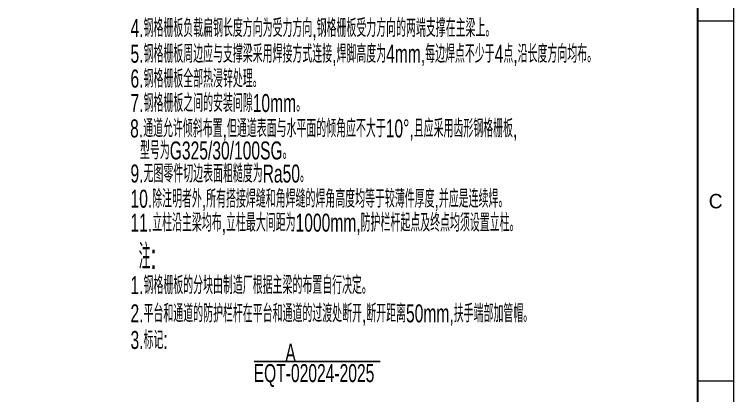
# Model space of a CAD drawing. Extents: x 148 to 221443, y -36682 to 6758.
# Drawn here: x 51688 to 55690, y -34339 to -32220 of the extents above; entities that cross this region are included whole.
import ezdxf
from ezdxf.enums import TextEntityAlignment as Align

# ---------------------------------------------------------------- set-up
doc = ezdxf.new("R2010")
doc.units = 0
doc.header["$LTSCALE"] = 10
doc.header["$MEASUREMENT"] = 0
doc.layers.add('2', color=4, linetype='Continuous')
doc.layers.add('RED', color=7, linetype='Continuous')
doc.layers.add('2（细实线）', color=3, linetype='Continuous', lineweight=20)
doc.layers.add('图框层', color=7, linetype='Continuous', lineweight=15)
doc.styles.add('HZ', font='ROMS.SHX', dxfattribs={"width": 0.75, "bigfont": 'GBCBIG.SHX'})

# ---------------------------------------------------------------- blocks, each defined once
blk = doc.blocks.new('a2')
for p, q in [((15905.09, 9916.74), (15895.09, 9916.74)), ((15905.09, 9816.74), (15895.09, 9816.74))]:
    blk.add_line(p, q)
at = {"layer": '图框层', "ltscale": 10}
blk.add_lwpolyline([(15311.09, 10126.74), (15905.09, 10126.74), (15905.09, 9706.74), (15311.09, 9706.74)], close=True, dxfattribs=at)
at = {"layer": '图框层', "ltscale": 10, "const_width": 0.5}
blk.add_lwpolyline([(15336.09, 10116.74), (15895.09, 10116.74), (15895.09, 9716.74), (15336.09, 9716.74)], close=True, dxfattribs=at)
at = {"style": 'HZ'}
blk.add_text('C', height=4, dxfattribs=at).set_placement((15900.09, 9866.74), align=Align.MIDDLE)

msp = doc.modelspace()

# ---------------------------------------------------------------- linework, layer by layer
at = {"layer": '2', "color": 3, "linetype": 'Continuous'}
msp.add_line((53021.9211, -34149.8803), (53722.2421, -34149.8803), dxfattribs=at)

# ---------------------------------------------------------------- block references
at = {"layer": '2（细实线）', "xscale": 20, "yscale": 20, "zscale": 20}
msp.add_blockref('a2', (-262411.7048, -230592.8857), dxfattribs=at)

# ---------------------------------------------------------------- texts
at = {"layer": '2', "color": 3, "linetype": 'Continuous', "style": 'HZ', "width": 0.65}
for s, p in [('4.钢格栅板负载扁钢长度方向为受力方向,钢格栅板受力方向的两端支撑在主梁上。', (52333.7395, -32345.8854)), ('5.钢格栅板周边应与支撑梁采用焊接方式连接,焊脚高度为4mm,每边焊点不少于4点,沿长度方向均布。', (52333.7395, -32489.171)), ('6.钢格栅板全部热浸锌处理。', (52333.7395, -32627.1266)), ('7.钢格栅板之间的安装间隙10mm。', (52333.7395, -32762.8715)), ('8.通道允许倾斜布置,但通道表面与水平面的倾角应不大于10°,且应采用齿形钢格栅板,', (52331.676, -32903.8595)), ('型号为G325/30/100SG。', (52386.4691, -33026.5804)), ('9.无图零件切边表面粗糙度为Ra50。', (52333.7395, -33154.8847)), ('10.除注明者外,所有搭接焊缝和角焊缝的焊角高度均等于较薄件厚度,并应是连续焊。', (52333.7395, -33294.7453)), ('11.立柱沿主梁均布,立柱最大间距为1000mm,防护栏杆起点及终点均须设置立柱。', (52333.7395, -33427.7407)), ('1.钢格栅板的分块由制造厂根据主梁的布置自行决定。', (52333.7395, -33775.1607)), ('2.平台和通道的防护栏杆在平台和通道的过渡处断开,断开距离50mm,扶手端部加管帽。', (52333.7395, -33932.0259)), ('3.标记:', (52333.7395, -34079.8313)), (' A', (53171.5504, -34149.8803))]:
    msp.add_text(s, height=100, dxfattribs=at).set_placement(p)
at = {"layer": '2', "color": 1, "linetype": 'Continuous', "style": 'HZ', "width": 0.65}
msp.add_text('EQT-02024-2025', height=100, dxfattribs=at).set_placement((53019.0729, -34264.1678))
at = {"layer": 'RED', "color": 3, "linetype": 'Continuous', "style": 'HZ', "width": 0.65}
msp.add_text('注:', height=140, dxfattribs=at).set_placement((52379.4182, -33636.127))

doc.saveas('drawing.dxf')
